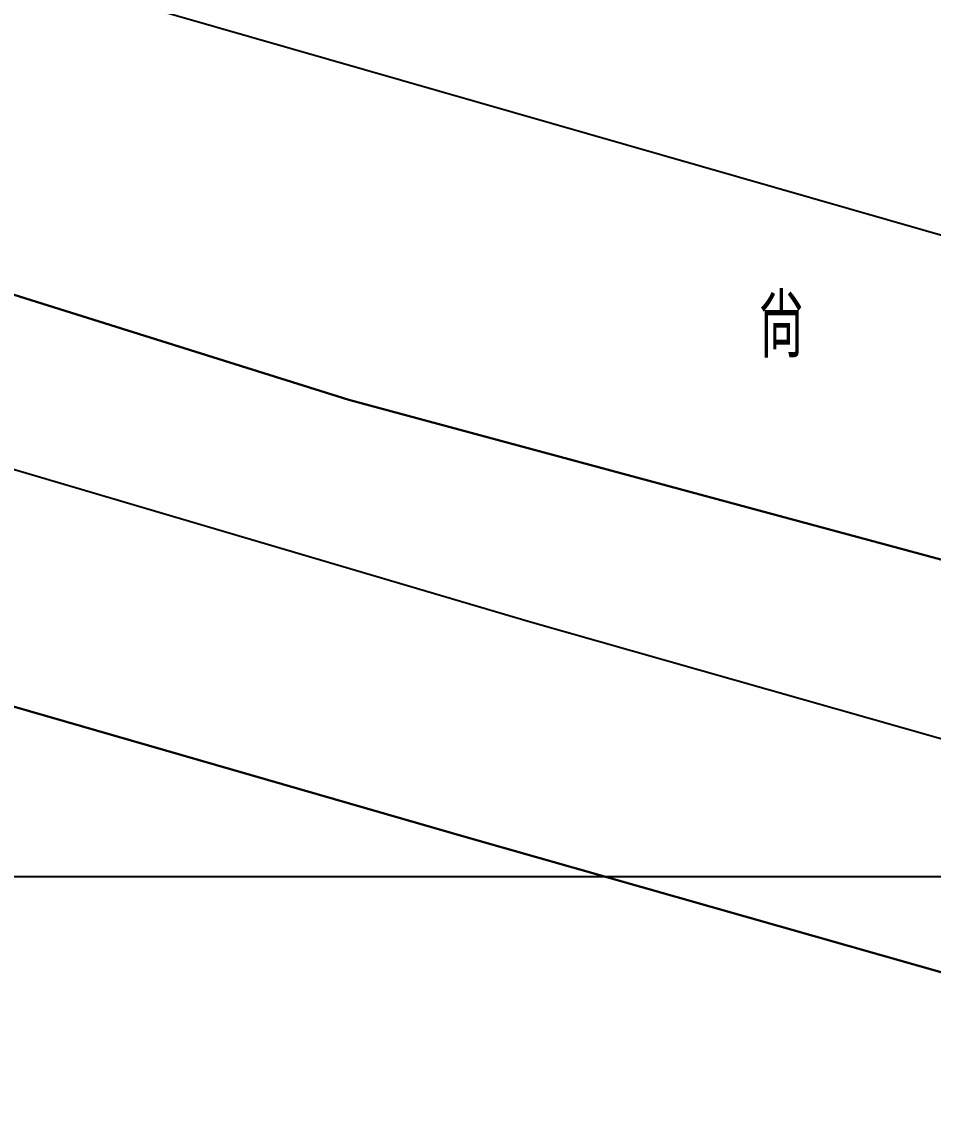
# Model space of a CAD drawing. Extents: x -11 to 40589024741, y -2 to 3380586937.
# Drawn here: x 40588040355 to 40588101186, y 3380091657 to 3380163962 of the extents above; entities that cross this region are included whole.
import ezdxf

# ---------------------------------------------------------------- set-up
doc = ezdxf.new("R2010")
doc.units = 0
doc.header["$LTSCALE"] = 10
doc.header["$MEASUREMENT"] = 0
doc.layers.add('0-WALL', color=252, linetype='Continuous')
doc.styles.get("Standard").update_dxf_attribs({"font": 'GBENOR', "width": 0.7, "bigfont": 'GBCBIG'})

msp = doc.modelspace()

# ---------------------------------------------------------------- linework, layer by layer
at = {"layer": '0-WALL'}
msp.add_lwpolyline([(40588015062.5821, 3380106918.017643), (40588638762.5821, 3380106918.017643), (40588638762.5821, 3380476368.016743), (40588015062.5821, 3380476368.016743)], close=True, dxfattribs=at)
for points in [[(40588273516.70723, 3380103361.461239), (40588208738.726471, 3380118227.628645), (40588208738.726471, 3380118227.628645), (40588122911.826469, 3380143627.128645), (40588122911.826469, 3380143627.128645), (40588045797.126472, 3380165769.128645), (40588045797.126472, 3380165769.128645), (40587990761.703163, 3380181326.658241), (40587990761.703163, 3380181326.658241), (40587977606.900009, 3380163829.5), (40587977606.900009, 3380163829.5), (40588000055.700012, 3380158223.400001), (40588000055.700012, 3380158223.400001), (40588062190.100021, 3380138734.1), (40588062190.100021, 3380138734.1), (40588137573.400017, 3380118412.200001), (40588137573.400017, 3380118412.200001), (40588166203.700012, 3380110004.700001), (40588166203.700012, 3380110004.700001), (40588178373.600014, 3380106324.800001), (40588178373.600014, 3380106324.800001), (40588181681.800011, 3380105459.5), (40588181681.800011, 3380105459.5), (40588228683.598106, 3380091657.2)], [(40587953364.21122, 3380127315.967916), (40587995108.199989, 3380145941.3), (40588000151.099998, 3380145807.9), (40588074300.099991, 3380123927.5), (40588187421.300003, 3380091751.7), (40588187757.803146, 3380091657.2)]]:
    msp.add_lwpolyline(points, dxfattribs=at)
at = {"layer": '0-WALL', "lineweight": -3}
for points in [[(40588228683.598099, 3380091657.2), (40588181681.800003, 3380105459.5), (40588181681.800003, 3380105459.5), (40588178373.599998, 3380106324.8), (40588178373.599998, 3380106324.8), (40588166203.699997, 3380110004.7), (40588166203.699997, 3380110004.7), (40588137573.400002, 3380118412.2), (40588137573.400002, 3380118412.2), (40588062190.099998, 3380138734.1), (40588062190.099998, 3380138734.1), (40588000055.699997, 3380158223.4), (40588000055.699997, 3380158223.4), (40587977606.900002, 3380163829.5), (40587977606.900002, 3380163829.5), (40587953364.21122, 3380131584.331925)], [(40588116314.800003, 3380096380.5), (40588070169, 3380109506), (40588070169, 3380109506), (40588009396.599998, 3380127037.2), (40588009396.599998, 3380127037.2), (40588005244.099998, 3380110573.2), (40588005244.099998, 3380110573.2), (40588000409.478691, 3380091657.2)], [(40588005244.099998, 3380110573.2), (40588009396.599998, 3380127037.2), (40588009396.599998, 3380127037.2), (40588070169, 3380109506), (40588070169, 3380109506), (40588116314.800003, 3380096380.5), (40588116314.800003, 3380096380.5), (40588132920.575844, 3380091657.2)]]:
    msp.add_lwpolyline(points, dxfattribs=at)

# ---------------------------------------------------------------- texts
at = {"layer": '0-WALL'}
msp.add_text('尙', height=4200, rotation=0.0000073345, dxfattribs=at).set_placement((40588089544.656731, 3380141559.418992))

doc.saveas('drawing.dxf')
